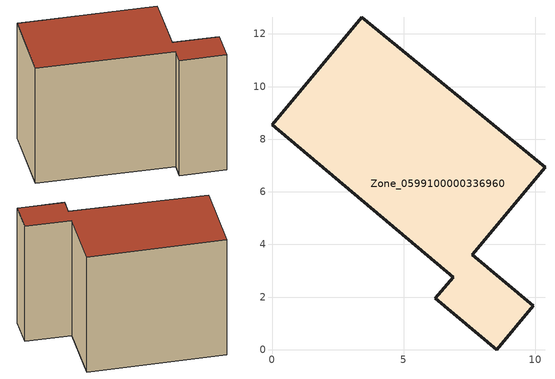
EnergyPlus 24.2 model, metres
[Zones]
Zone_0599100000336960
 floor ground (C_G): 6.21,1.95 6.88,2.75 0,8.55 3.41,12.63 10.37,6.93 7.6,3.61 9.93,1.67 8.54,0 z0
 wall outside (C_F): 6.88,2.75 6.21,1.95 8.54,0 9.93,1.67 7.6,3.61 10.37,6.93 3.41,12.63 0,8.55 6.88,2.75 z0:8.53
 roof outside (C_R): 3.41,12.63 0,8.55 6.88,2.75 6.21,1.95 8.54,0 9.93,1.67 7.6,3.61 10.37,6.93 z8.53
[BUILDING]
Pand.0599100000336960: North Axis=0; Terrain=City; Loads Convergence Tolerance Value=0.04; Temperature Convergence Tolerance Value=0.4; Solar Distribution=FullExterior; Maximum Number of Warmup Days=25; Minimum Number of Warmup Days=1
[Site:Location]
Rotterdam.The.Hague.AP_ZH_NLD Design_Conditions: Latitude=51.96; Longitude=4.45; Time Zone=1; Elevation=-4.5
[SITE:GROUNDTEMPERATURE:BUILDINGSURFACE]
18, 18, 18, 18, 18, 18, 18, 18, 18, 18, 18, 18
[MATERIAL] Thermal Absorptance=0.9; Solar Absorptance=0.7; Visible Absorptance=0.7
Name | Roughness | Thickness | Conductivity | Density | Specific Heat
G.TI.1975-1991 | MediumSmooth | 0.15 | 0.288461 | 540 | 1210
F.TI.1975-1991 | Rough | 0.3 | 0.230769 | 1920 | 840
R.TI.1975-1991 | MediumRough | 0.2 | 0.153846 | 1500 | 1000
[CONSTRUCTION]
C_G: G.TI.1975-1991
C_F: F.TI.1975-1991
C_R: R.TI.1975-1991
[ZONE]
Zone_0599100000336960: Type=1; Multiplier=1; Ceiling Height=Autocalculate; Volume=Autocalculate; Floor Area=autocalculate; Part of Total Floor Area=Yes
[ZONEINFILTRATION:DESIGNFLOWRATE]
Infil_Zone_0599100000336960: Zone or ZoneList or Space or SpaceList=Zone_0599100000336960; Schedule=AlwaysOn; Design Flow Rate Calculation Method=Flow/Area; Flow Rate per Floor Area=0.003; Constant Term Coefficient=1; Temperature Term Coefficient=0; Velocity Term Coefficient=0; Velocity Squared Term Coefficient=0
[HVACTEMPLATE:ZONE:IDEALLOADSAIRSYSTEM]
Zone_0599100000336960: Maximum Heating Supply Air Temperature=50; Minimum Cooling Supply Air Temperature=13; Maximum Heating Supply Air Humidity Ratio=0.0156; Minimum Cooling Supply Air Humidity Ratio=0.0077; Heating Limit=NoLimit; Cooling Limit=NoLimit; Dehumidification Control Type=ConstantSensibleHeatRatio; Cooling Sensible Heat Ratio=0.7; Dehumidification Setpoint=60; Humidification Control Type=None; Humidification Setpoint=30; Outdoor Air Method=None; Outdoor Air Flow Rate per Person=0.00944; Outdoor Air Flow Rate per Zone Floor Area=0; Outdoor Air Flow Rate per Zone=0; Demand Controlled Ventilation Type=None; Outdoor Air Economizer Type=NoEconomizer; Heat Recovery Type=None; Sensible Heat Recovery Effectiveness=0.7; Latent Heat Recovery Effectiveness=0.65
[ZONECONTROL:THERMOSTAT]
ThermostatControl_Zone_0599100000336960: Zone or ZoneList=Zone_0599100000336960; Control Type Schedule=DualSetpointControlType; Control 1=Thermostat_Zone_0599100000336960; Temperature Difference Between Cutout And Setpoint=0
[THERMOSTATSETPOINT:DUALSETPOINT]
Thermostat_Zone_0599100000336960: Heating Setpoint Temperature Schedule=HeatingSetpoint_Zone_0599100000336960; Cooling Setpoint Temperature Schedule=CoolingSetpoint_Zone_0599100000336960
[SCHEDULE:COMPACT]
HeatingSetpoint_Zone_0599100000336960: Through: 12/31, For: AllDays, Until: 24:00, 21
CoolingSetpoint_Zone_0599100000336960: Through: 12/31, For: AllDays, Until: 24:00, 24
DualSetpointControlType: Through: 12/31, For: AllDays, Until: 24:00, 4
AlwaysOn: Through: 12/31, For: AllDays, Until: 24:00, 1
